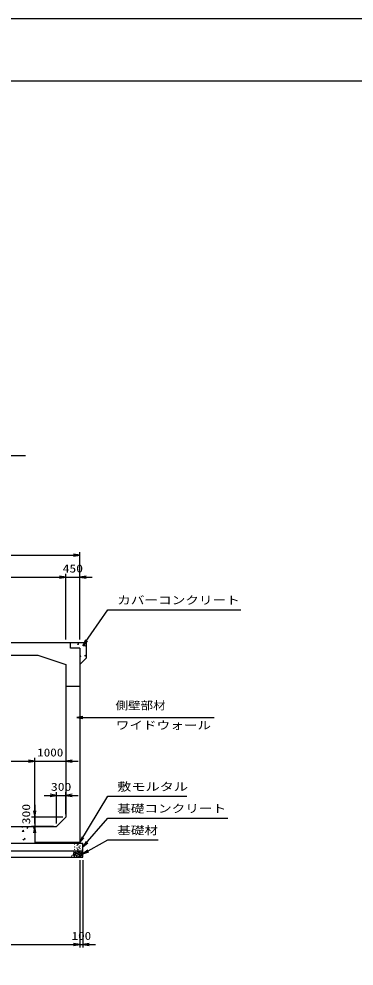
# Model space of a CAD drawing. Units: millimetres at full size. Extents: x 0 to 84100, y 0 to 59400.
# Drawn here: x 20543 to 31309, y 29026 to 59400 of the extents above; entities that cross this region are included whole.
import ezdxf
from ezdxf.enums import TextEntityAlignment as Align

# ---------------------------------------------------------------- set-up
doc = ezdxf.new("R2010")
doc.units = ezdxf.units.MM
for name, color, linetype, lineweight in [('D-DCR-HCHn', 4, 'Continuous', 9), ('D-STR-DIM', 7, 'Continuous', 25), ('D-STR-STRn', 1, 'Continuous', 25), ('D-STR-TXT', 7, 'Continuous', 25), ('D-TTL', 2, 'Continuous', 25), ('D-TTL-TXT', 7, 'Continuous', 25)]:
    doc.layers.add(name, color=color, linetype=linetype, lineweight=lineweight)
doc.styles.add('ＭＳ ゴシック', font='')
doc.styles.get('ＭＳ ゴシック').set_extended_font_data('MS Gothic')

# ---------------------------------------------------------------- blocks, each defined once
blk = doc.blocks.new('open_arrow')
at = {"color": 0, "linetype": 'Continuous', "lineweight": -2}
blk.add_lwpolyline([(7.5, 1.25), (0, 0), (7.5, -1.25)], dxfattribs=at)

msp = doc.modelspace()

# ---------------------------------------------------------------- linework, layer by layer
at = {"layer": 'D-DCR-HCHn'}
for p, q in [((22428.869, 39338.177), (22459.233, 39335.52)), ((22429.335, 39338.189), (22453.825, 39367.376)), ((22459.403, 39334.247), (22453.53, 39366.09)), ((22622.689, 39293.897), (22662.256, 39335.134)), ((22622.822, 39293.433), (22668.002, 39286.426)), ((22667.913, 39286.782), (22662.301, 39335.026)), ((22500, 38956.288), (22524.312, 38985.262)), ((22500, 38956.007), (22529.719, 38953.407)), ((22529.886, 38952.133), (22524.012, 38983.976)), ((22651.263, 38978.141), (22676.532, 38961.097)), ((22651.417, 38978.181), (22686.986, 38991.834)), ((22676.562, 38961.184), (22686.863, 38991.882)), ((20641.694, 33479.389), (20672.058, 33476.733)), ((20642.17, 33479.396), (20659.459, 33500)), ((20672.185, 33475.469), (20667.66, 33500)), ((20797.202, 33452.502), (20822.471, 33435.458)), ((20797.368, 33452.528), (20832.938, 33466.182)), ((20822.496, 33435.545), (20832.797, 33466.243)), ((21006.062, 33447.511), (21036.426, 33444.854)), ((21006.539, 33447.518), (21031.029, 33476.704)), ((21036.552, 33443.588), (21030.679, 33475.431)), ((20652.746, 33346.014), (20692.313, 33387.252)), ((20652.869, 33345.567), (20698.049, 33338.56)), ((20697.969, 33338.912), (20692.356, 33387.157)), ((20712.657, 33097.282), (20737.147, 33126.468)), ((20742.667, 33093.355), (20736.794, 33125.198)), ((20673.598, 33084.126), (20698.867, 33067.082)), ((20673.765, 33084.151), (20709.335, 33097.805)), ((20698.892, 33067.169), (20709.192, 33097.867)), ((20712.18, 33097.276), (20742.544, 33094.619))]:
    msp.add_line(p, q, dxfattribs=at)
for points in [[(22290.028, 32522.493), (22305.163, 32524.274), (22315.134, 32529.787), (22319.165, 32542.722), (22319.055, 32554.963), (22309.828, 32571.678), (22291.758, 32582.822), (22264.269, 32578.403), (22242.547, 32570.334), (22237.357, 32546.125), (22241.97, 32528.257), (22263.116, 32522.877)], [(22322.403, 32570.331), (22332.105, 32575.079), (22339.11, 32583.822), (22339.281, 32595.084), (22335.058, 32605.627), (22319.811, 32607.625), (22304.946, 32608.018), (22290.519, 32602.512), (22288.151, 32593.273), (22300.46, 32582.195), (22315.445, 32573.15)], [(22306.628, 32611.832), (22301.312, 32616.874), (22294.524, 32625.68), (22292.855, 32633.275), (22296.856, 32647.685), (22310.912, 32658.67), (22331.093, 32657.89), (22358.302, 32643.001), (22367.914, 32630.757), (22364.848, 32616.784), (22355.222, 32610.04), (22346.401, 32609.145), (22332.637, 32609.524), (22319.192, 32611.002)], [(22367.988, 32679.601), (22374.036, 32685.086), (22375.103, 32690.792), (22371.586, 32703.305), (22361.29, 32717.61), (22338.996, 32716.105), (22317.429, 32705.811), (22302.805, 32685.597), (22304.979, 32672.456), (22311.98, 32665.716), (22323.231, 32663.215), (22339.489, 32667.483), (22360.711, 32674.481)], [(22387.648, 32573.637), (22372.694, 32582.556), (22346.56, 32582.292), (22325.07, 32563.525), (22321.357, 32534.899), (22335.147, 32524.245), (22371.902, 32521.871), (22388.269, 32531.633), (22392.828, 32554.06)], [(22350.029, 32585.265), (22345.817, 32588.446), (22342.314, 32593.505), (22342.19, 32600.431), (22346.586, 32606.067), (22354.231, 32607.977), (22360.644, 32606.179), (22362.296, 32600.442), (22363.104, 32594.835), (22362.119, 32587.456), (22356.025, 32584.127)], [(22395.202, 32645.711), (22393.546, 32639.566), (22387.989, 32635.193), (22375.81, 32633.302), (22364.695, 32639.802), (22354.408, 32649.138), (22345.142, 32657.333), (22345.365, 32663.462), (22351.264, 32668.875), (22365.797, 32670.356), (22378.53, 32664.383), (22387.989, 32655.165), (22392.719, 32650.556)], [(22386.797, 32579.532), (22422.171, 32586.129), (22437.218, 32598.266), (22441.97, 32617.263), (22427.287, 32631.629), (22398.677, 32639.69), (22377.03, 32626.761), (22363.039, 32609.347), (22366.998, 32591.67)], [(22426.553, 32636.214), (22439.311, 32640.569), (22440.575, 32668.678), (22427.488, 32697.359), (22410.552, 32713.536), (22378.597, 32707.032), (22375.867, 32671.913), (22386.184, 32659.876), (22414.261, 32644.301)], [(22435.412, 32527.783), (22416.15, 32523.503), (22399.028, 32532.064), (22396.888, 32551.326), (22399.032, 32574.878), (22422.571, 32582.327), (22437.553, 32578.603), (22443.973, 32562.027), (22443.973, 32538.484)], [(22452.534, 32525.643), (22446.114, 32544.905), (22448.254, 32566.308), (22433.272, 32589.85), (22452.534, 32600.551), (22473.937, 32589.85), (22486.778, 32572.728), (22491.059, 32544.905), (22486.778, 32529.924), (22473.937, 32523.503)], [(22491.015, 32658.431), (22502.573, 32630.693), (22493.327, 32619.136), (22465.589, 32619.136), (22454.032, 32623.759), (22442.475, 32639.939), (22442.475, 32653.808), (22454.032, 32672.299), (22467.901, 32674.611)], [(22456.815, 32600.551), (22446.114, 32609.112), (22450.394, 32615.533), (22465.376, 32615.533), (22471.796, 32613.393), (22476.077, 32604.832), (22469.656, 32598.411)], [(22488.918, 32577.009), (22478.217, 32602.692), (22486.778, 32613.393), (22512.461, 32613.393), (22523.162, 32609.112), (22533.863, 32594.131), (22533.863, 32581.289), (22523.162, 32564.167), (22510.321, 32562.027)], [(22530.31, 32713.906), (22537.244, 32693.102), (22534.933, 32669.988), (22551.113, 32644.562), (22530.31, 32633.005), (22507.195, 32644.562), (22493.327, 32663.053), (22488.704, 32693.102), (22493.327, 32709.283), (22507.195, 32716.217)], [(22493.199, 32529.924), (22493.199, 32555.606), (22503.9, 32562.027), (22514.601, 32555.606), (22516.741, 32540.625), (22514.601, 32527.783), (22499.619, 32523.503)], [(22525.687, 32633.005), (22537.244, 32623.759), (22532.621, 32616.824), (22516.441, 32616.824), (22509.507, 32619.136), (22504.884, 32628.382), (22511.818, 32635.316)], [(22540.284, 32523.503), (22525.302, 32529.924), (22521.022, 32551.326), (22529.583, 32566.308), (22544.565, 32570.588), (22563.827, 32568.448), (22585.229, 32559.887), (22595.93, 32547.045), (22595.93, 32532.064), (22589.51, 32523.503), (22563.827, 32525.643)], [(22548.845, 32577.009), (22531.723, 32602.692), (22533.863, 32609.112), (22557.406, 32615.533), (22578.808, 32613.393), (22593.79, 32600.551), (22595.93, 32585.57), (22593.79, 32570.588), (22576.668, 32566.308)], [(22548.802, 32711.594), (22569.605, 32716.217), (22588.096, 32706.971), (22590.408, 32686.168), (22585.785, 32669.988), (22562.67, 32663.053), (22546.49, 32663.053), (22539.556, 32674.611), (22539.556, 32700.037)], [(22592.719, 32653.808), (22599.654, 32633.005), (22590.408, 32619.136), (22567.293, 32616.824), (22551.512, 32623.599), (22558.048, 32639.939), (22553.425, 32649.185), (22562.67, 32658.431), (22576.539, 32663.053)]]:
    msp.add_lwpolyline(points, close=True, dxfattribs=at)
msp.add_lwpolyline([(22456.568, 32718.547), (22473.907, 32716.446), (22485.742, 32708.701), (22485.374, 32689.819), (22479.486, 32676.087), (22464.975, 32676.185), (22444.893, 32679.153), (22435.201, 32693.689), (22425.918, 32703.492), (22423.116, 32714.345), (22435.901, 32718.547), (22456.918, 32718.547)], dxfattribs=at)
for centre, radius in [((22331.091, 32925.045), 4.5), ((22332.803, 32845.221), 4.5), ((22408.437, 32901.359), 4.5), ((22408.437, 32812.459), 4.5), ((22440.004, 32925.045), 11.25), ((22474.996, 32836.145), 11.25), ((22506.563, 32877.541), 4.5), ((22582.197, 32934.121), 4.5), ((22583.909, 32836.145), 4.5), ((22331.091, 32764.955), 4.5), ((22440.004, 32764.955), 11.25), ((22506.563, 32788.641), 4.5), ((22582.197, 32755.879), 4.5)]:
    msp.add_circle(centre, radius, dxfattribs=at)
at = {"layer": 'D-STR-DIM'}
for p, q in [((22500, 39500), (22500, 42300)), ((9600, 42200), (22500, 42200)), ((10050, 41500), (22050, 41500)), ((21650, 41500), (22900, 41500)), ((22050, 39500), (22050, 41600)), ((22050, 39500), (22050, 41600)), ((22500, 39500), (22500, 41600)), ((11050, 35600), (21050, 35600)), ((20650, 35600), (22450, 35600)), ((21050, 33600), (21050, 35700)), ((21050, 33600), (21050, 35700)), ((21350, 34500), (22450, 34500)), ((21750, 33600), (21750, 34600)), ((22050, 33900), (22050, 34600)), ((21050, 34200), (21050, 33100)), ((21950, 33800), (20950, 33800)), ((21650, 33500), (20950, 33500)), ((22500, 32420), (22500, 29620)), ((22500, 32420), (22500, 29620)), ((22600, 32420), (22600, 29620)), ((9600, 29720), (22500, 29720)), ((22100, 29720), (23000, 29720))]:
    msp.add_line(p, q, dxfattribs=at)
at = {"layer": 'D-STR-STRn'}
for p, q in [((9905, 39400), (22195, 39400)), ((22195, 39220), (22195, 39400)), ((22195, 39400), (22700, 39400)), ((22500, 39220), (22195, 39220)), ((22500, 39220), (22500, 33000)), ((22700, 39400), (22700, 38900)), ((10950, 39000), (21150, 39000)), ((21150, 39000), (22050, 38700)), ((22700, 38900), (22500, 38700)), ((22050, 38700), (22050, 33800)), ((22050, 38000), (22500, 38000)), ((21750, 33500), (22050, 33800)), ((10350, 33500), (21750, 33500)), ((21050, 33500), (21050, 32970)), ((9500, 32970), (22600, 32970)), ((21050, 33000), (22500, 33000)), ((22500, 33000), (22500, 32970)), ((22600, 32520), (22600, 32970)), ((9500, 32720), (22600, 32720)), ((9500, 32520), (22600, 32520))]:
    msp.add_line(p, q, dxfattribs=at)
at = {"layer": 'D-STR-TXT'}
for points in [[(22600, 39300), (23400, 40451.777), (23600, 40451.777), (27670.812, 40451.777)], [(22400, 37000), (23345.788, 37000), (23545.788, 37000), (26815.331, 37000)], [(22500, 32985), (23400, 34470), (23600, 34470), (25933.249, 34470)], [(22600, 32845), (23400, 33770), (23600, 33770), (27251.523, 33770)], [(22600, 32620), (23400, 33070), (23600, 33070), (25014.721, 33070)]]:
    msp.add_lwpolyline(points, dxfattribs=at)
at = {"layer": 'D-TTL'}
for points in [[(0, 0), (84100, 0), (84100, 59400), (0, 59400)], [(2000, 2000), (82100, 2000), (82100, 57400), (2000, 57400)]]:
    msp.add_lwpolyline(points, close=True, dxfattribs=at)
at = {"layer": 'D-TTL-TXT'}
msp.add_line((11350, 45400), (20750, 45400), dxfattribs=at)

# ---------------------------------------------------------------- block references
at = {"layer": 'D-STR-DIM', "xscale": 26.7, "yscale": 26.7}
for p, rotation in [((22500, 42200), 180), ((22050, 41500), 180), ((22050, 41500), 180), ((21050, 35600), 180), ((21050, 35600), 180), ((21750, 34500), 180), ((21050, 33800), 90), ((21050, 33500), 270), ((22500, 29720), 180), ((22500, 29720), 180)]:
    msp.add_blockref('open_arrow', p, dxfattribs=dict(at, rotation=rotation))
for p in [(22500, 41500), (22050, 35600), (22050, 34500), (22600, 29720)]:
    msp.add_blockref('open_arrow', p, dxfattribs=at)
at = {"layer": 'D-STR-TXT', "xscale": 26.7, "yscale": 26.7}
for p, rotation in [((22600, 39300), 55.2), ((22500, 32985), 58.8), ((22600, 32845), 49.1), ((22600, 32620), 29.4)]:
    msp.add_blockref('open_arrow', p, dxfattribs=dict(at, rotation=rotation))
msp.add_blockref('open_arrow', (22400, 37000), dxfattribs=at)

# ---------------------------------------------------------------- texts
at = {"layer": 'D-STR-DIM', "style": 'ＭＳ ゴシック'}
for s, width, p in [('450', 1.25, (22275, 41775)), ('1000', 1.2, (21550, 35875)), ('300', 1.25, (21900, 34775)), ('100', 1.2, (22550, 29995))]:
    msp.add_text(s, height=256.6, dxfattribs=dict(at, width=width)).set_placement(p, align=Align.MIDDLE_CENTER)
at = {"layer": 'D-STR-DIM', "style": 'ＭＳ ゴシック', "width": 1.25}
msp.add_text('300', height=256.6, rotation=90, dxfattribs=at).set_placement((20775, 33900), align=Align.MIDDLE_CENTER)
at = {"layer": 'D-STR-TXT', "style": 'ＭＳ ゴシック'}
for s, width, p in [('カバーコンクリート', 1.25, (23700, 40551.777)), ('ワイドウォール', 1.25, (23652.895, 36541.371)), ('敷モルタル', 1.3, (23700, 34570)), ('基礎コンクリート', 1.25, (23700, 33870)), ('基礎材', 1.25, (23700, 33170))]:
    msp.add_text(s, height=256.6, dxfattribs=dict(at, width=width)).set_placement(p, align=Align.BOTTOM_LEFT)
at = {"layer": 'D-STR-TXT', "style": 'ＭＳ ゴシック', "width": 1.15}
msp.add_text('側壁部材\u3000\u3000\u3000\u3000', height=256.6, dxfattribs=at).set_placement((23645.788, 37508.629), align=Align.TOP_LEFT)

doc.saveas('drawing.dxf')
